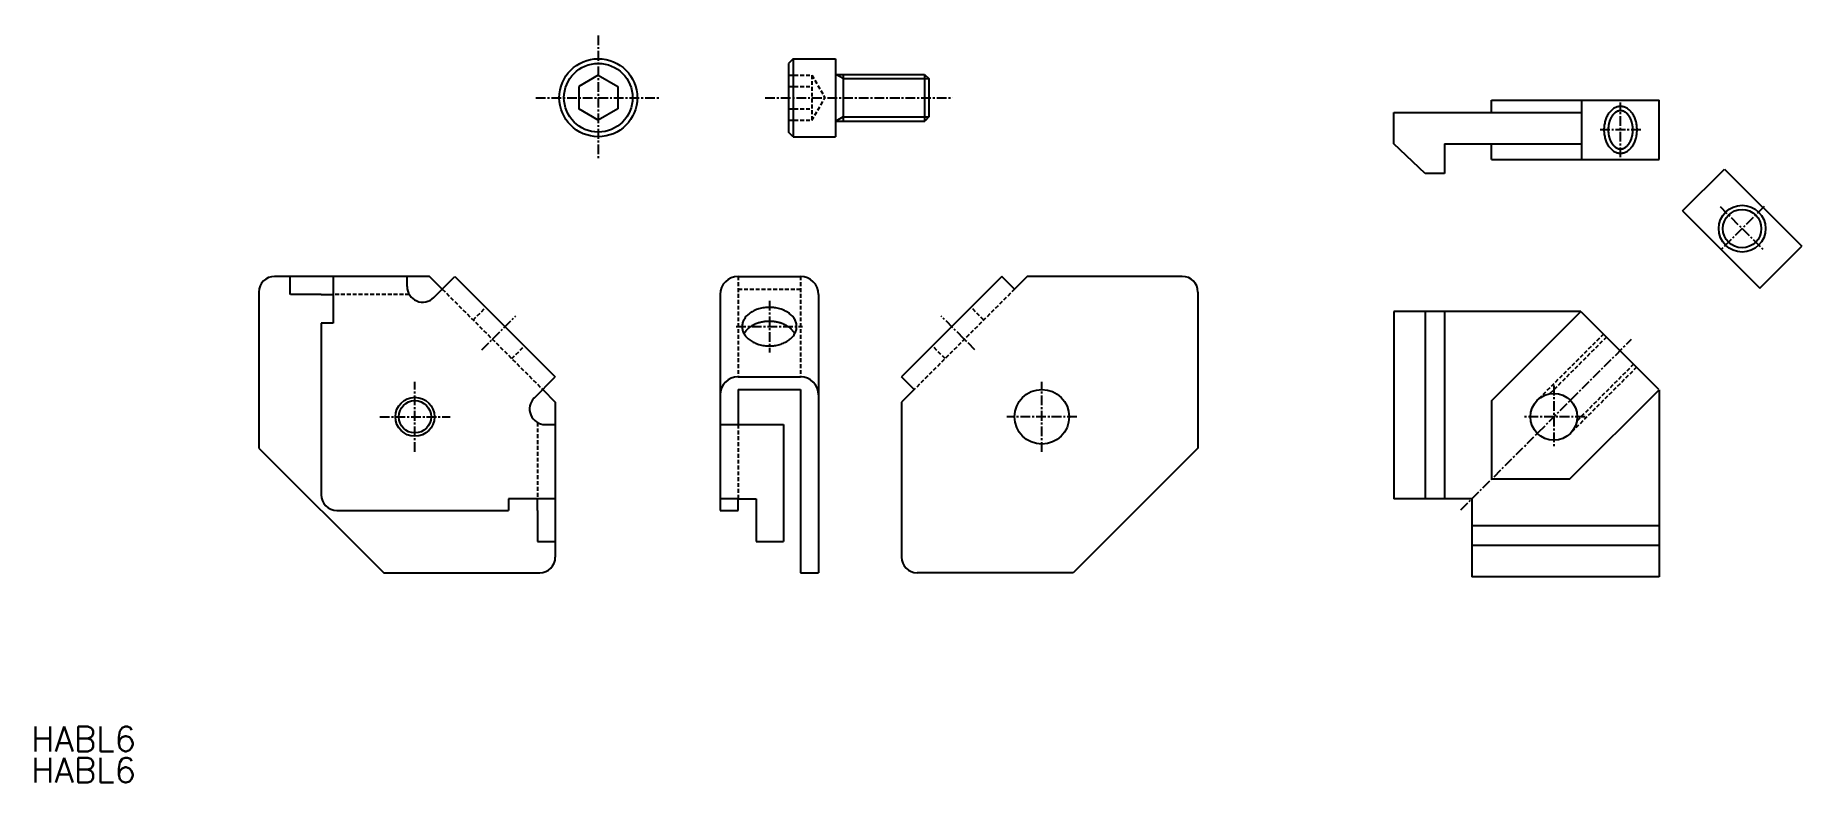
# Model space of a CAD drawing. Extents: x -49 to 177, y -37 to 59.
import ezdxf

# ---------------------------------------------------------------- set-up
doc = ezdxf.new("R2010")
doc.units = 0
doc.linetypes.add('CENTER', pattern=[2, 1.25, -0.25, 0.25, -0.25])
doc.linetypes.add('DASHED', pattern=[0.75, 0.5, -0.25])
doc.layers.get('0').update_dxf_attribs({"linetype": 'CONTINUOUS'})
doc.layers.add('CENTER', color=1, linetype='CENTER')
doc.styles.get("Standard").update_dxf_attribs({"font": 'txt.shx', "bigfont": 'extfont2.shx'})

msp = doc.modelspace()

# ---------------------------------------------------------------- linework, layer by layer
at = {"color": 7, "linetype": 'CONTINUOUS'}
for p, q in [((47.83, 56.3), (47.23, 55.7)), ((47.23, 55.7), (47.23, 46.9)), ((47.83, 56.3), (47.83, 46.3)), ((47.83, 56.3), (53.23, 56.3)), ((49.18, 56.3), (49.18, 56.3)), ((50.53, 56.3), (50.53, 56.3)), ((53.23, 56.3), (53.23, 46.3)), ((22.84, 54.19), (20.34, 52.75)), ((20.34, 52.75), (20.34, 49.86)), ((22.84, 54.19), (25.34, 52.75)), ((25.34, 52.75), (25.34, 49.86)), ((53.23, 54.3), (64.68, 54.3)), ((54.23, 54.3), (54.23, 48.3)), ((64.68, 54.3), (64.68, 48.3)), ((64.68, 54.3), (65.23, 53.75)), ((65.23, 53.76), (65.23, 48.85)), ((22.84, 48.42), (20.34, 49.86)), ((25.34, 49.86), (22.84, 48.42)), ((137.34, 49.39), (137.34, 50.99)), ((137.34, 50.99), (158.84, 50.99)), ((148.94, 43.39), (148.94, 50.99)), ((158.84, 43.39), (158.84, 50.99)), ((53.23, 48.3), (64.69, 48.3)), ((65.23, 48.85), (64.69, 48.3)), ((124.84, 49.39), (148.94, 49.39)), ((124.84, 45.39), (124.84, 49.39)), ((47.83, 46.3), (47.23, 46.9)), ((47.83, 46.3), (53.23, 46.3)), ((128.84, 41.59), (124.84, 45.39)), ((131.34, 45.39), (148.94, 45.39)), ((131.34, 45.39), (131.34, 41.59)), ((137.34, 43.39), (137.34, 45.39)), ((137.34, 43.39), (158.84, 43.39)), ((131.34, 41.59), (128.84, 41.59)), ((161.84, 36.79), (167.22, 42.16)), ((167.22, 42.16), (177.12, 32.26)), ((161.84, 36.79), (171.74, 26.89)), ((171.74, 26.89), (177.12, 32.26)), ((-16.67, 28.39), (-18.67, 28.39)), ((-16.67, 26.09), (-16.67, 28.39)), ((-1.67, 28.39), (-16.67, 28.39)), ((-11.17, 28.39), (-11.17, 22.39)), ((-1.67, 27.09), (-1.67, 28.39)), ((1.21, 28.39), (-1.67, 28.39)), ((1.21, 28.39), (-1.67, 28.39)), ((1.21, 28.39), (2.84, 26.76)), ((2.84, 26.76), (1.21, 28.39)), ((1.75, 25.67), (4.46, 28.39)), ((4.46, 28.39), (17.33, 15.52)), ((40.77, 28.39), (48.77, 28.39)), ((74.58, 28.39), (61.71, 15.52)), ((76.21, 26.76), (74.58, 28.39)), ((77.84, 28.39), (76.21, 26.76)), ((97.71, 28.39), (77.84, 28.39)), ((-20.67, 26.39), (-20.67, 6.39)), ((-12.67, 26.09), (-16.64, 26.09)), ((-12.67, 26.09), (-11.17, 26.09)), ((38.47, 26.09), (38.47, 15.02)), ((51.07, 26.09), (51.07, 15.02)), ((99.71, 26.39), (99.71, 6.39)), ((124.84, 23.89), (124.84, -0.11)), ((148.81, 23.89), (124.84, 23.89)), ((128.84, 23.89), (128.84, -0.11)), ((131.34, 23.89), (131.34, -0.11)), ((137.34, 12.42), (148.81, 23.89)), ((148.81, 23.89), (158.78, 13.92)), ((-12.67, 22.39), (-12.67, 0.39)), ((-11.17, 22.39), (-12.67, 22.39)), ((14.62, 12.8), (17.33, 15.52)), ((15.71, 13.89), (17.33, 12.27)), ((38.47, 15.02), (38.47, -1.61)), ((40.77, 15.52), (48.77, 15.52)), ((40.77, 13.89), (40.77, 9.39)), ((40.77, 13.89), (48.77, 13.89)), ((48.77, 13.89), (48.77, -9.61)), ((51.07, 15.02), (51.07, -9.61)), ((63.34, 13.89), (61.71, 15.52)), ((63.34, 13.89), (61.71, 12.27)), ((147.37, 2.39), (158.84, 13.86)), ((158.84, 13.86), (158.84, -10.11)), ((17.33, 12.27), (17.33, 9.39)), ((17.33, 12.27), (17.33, 9.39)), ((61.71, 12.27), (61.71, -7.61)), ((137.34, 12.42), (137.34, 2.39)), ((16.03, 9.39), (17.33, 9.39)), ((17.33, 9.39), (17.33, -5.61)), ((38.47, 9.39), (46.57, 9.39)), ((46.57, 9.39), (46.57, -5.61)), ((-20.67, 6.39), (-4.67, -9.61)), ((99.71, 6.39), (83.71, -9.61)), ((147.37, 2.39), (137.34, 2.39)), ((-10.67, -1.61), (11.33, -1.61)), ((17.33, -0.11), (11.33, -0.11)), ((11.33, -0.11), (11.33, -1.61)), ((15.03, -1.61), (15.03, -0.11)), ((15.03, -1.61), (15.03, -5.59)), ((40.77, -0.11), (38.47, -0.11)), ((38.47, -1.61), (40.77, -1.61)), ((40.77, -1.61), (40.77, -0.11)), ((40.77, -0.11), (43.07, -0.11)), ((43.07, -0.11), (43.07, -5.61)), ((134.84, -0.11), (124.84, -0.11)), ((134.84, -0.11), (134.84, -10.11)), ((158.84, -3.61), (134.84, -3.61)), ((15.03, -5.61), (17.33, -5.61)), ((17.33, -5.61), (17.33, -7.61)), ((43.07, -5.61), (46.57, -5.61)), ((158.84, -6.11), (134.84, -6.11)), ((-4.67, -9.61), (15.33, -9.61)), ((48.77, -9.61), (51.07, -9.61)), ((83.71, -9.61), (63.71, -9.61)), ((158.84, -10.11), (134.84, -10.11))]:
    msp.add_line(p, q, dxfattribs=at)
at = {"color": 3, "linetype": 'DASHED'}
for p, q in [((47.23, 54.19), (50.23, 54.19)), ((47.23, 52.75), (50.23, 52.75)), ((50.23, 54.19), (51.9, 51.3)), ((50.23, 54.19), (50.23, 48.42)), ((47.23, 49.86), (50.23, 49.86)), ((50.23, 48.42), (51.9, 51.3)), ((47.23, 48.42), (50.23, 48.42)), ((40.77, 28.39), (40.77, 15.52)), ((48.77, 28.39), (48.77, 15.52)), ((-1.4, 26.09), (-11.17, 26.09)), ((2.84, 26.76), (15.71, 13.89)), ((40.77, 26.76), (48.77, 26.76)), ((76.21, 26.76), (63.34, 13.89)), ((6.8, 22.8), (8.42, 24.43)), ((72.25, 22.8), (70.62, 24.43)), ((151.71, 20.99), (143.22, 12.51)), ((152.09, 20.61), (144.82, 13.34)), ((11.75, 17.85), (13.37, 19.48)), ((67.3, 17.85), (65.67, 19.48)), ((155.95, 16.75), (147.46, 8.27)), ((155.57, 17.13), (148.3, 9.86)), ((15.03, 9.65), (15.03, -0.11)), ((40.77, 9.39), (40.77, -0.11))]:
    msp.add_line(p, q, dxfattribs=at)
at = {"color": 3, "linetype": 'CONTINUOUS'}
for p, q in [((54.23, 53.75), (53.28, 54.3)), ((54.23, 53.75), (65.23, 53.75)), ((54.23, 48.85), (53.29, 48.3)), ((54.23, 48.85), (65.23, 48.85))]:
    msp.add_line(p, q, dxfattribs=at)
msp.add_polyline3d([(153.89, 50.19, 0), (153.79, 50.18, 0), (153.69, 50.17, 0), (153.58, 50.15, 0), (153.48, 50.13, 0), (153.38, 50.1, 0), (153.28, 50.06, 0), (153.18, 50.01, 0), (153.08, 49.96, 0), (152.99, 49.9, 0), (152.89, 49.83, 0), (152.8, 49.76, 0), (152.72, 49.68, 0), (152.63, 49.6, 0), (152.55, 49.5, 0), (152.47, 49.41, 0), (152.39, 49.31, 0), (152.32, 49.2, 0), (152.25, 49.09, 0), (152.19, 48.97, 0), (152.13, 48.85, 0), (152.07, 48.73, 0), (152.02, 48.6, 0), (151.98, 48.47, 0), (151.93, 48.33, 0), (151.9, 48.2, 0), (151.86, 48.06, 0), (151.84, 47.91, 0), (151.81, 47.77, 0), (151.79, 47.63, 0), (151.78, 47.48, 0), (151.77, 47.33, 0), (151.77, 47.19, 0), (151.77, 47.04, 0), (151.78, 46.89, 0), (151.79, 46.75, 0), (151.81, 46.6, 0), (151.84, 46.46, 0), (151.86, 46.31, 0), (151.9, 46.18, 0), (151.93, 46.04, 0), (151.98, 45.9, 0), (152.02, 45.77, 0), (152.07, 45.64, 0), (152.13, 45.52, 0), (152.19, 45.4, 0), (152.25, 45.28, 0), (152.32, 45.17, 0), (152.39, 45.06, 0), (152.47, 44.96, 0), (152.55, 44.87, 0), (152.63, 44.78, 0), (152.72, 44.69, 0), (152.8, 44.61, 0), (152.89, 44.54, 0), (152.99, 44.47, 0), (153.08, 44.41, 0), (153.18, 44.36, 0), (153.28, 44.31, 0), (153.38, 44.28, 0), (153.48, 44.24, 0), (153.58, 44.22, 0), (153.69, 44.2, 0), (153.79, 44.19, 0), (153.89, 44.19, 0), (154, 44.19, 0), (154.1, 44.2, 0), (154.2, 44.22, 0), (154.31, 44.24, 0), (154.41, 44.28, 0), (154.51, 44.31, 0), (154.61, 44.36, 0), (154.71, 44.41, 0), (154.8, 44.47, 0), (154.89, 44.54, 0), (154.98, 44.61, 0), (155.07, 44.69, 0), (155.16, 44.78, 0), (155.24, 44.87, 0), (155.32, 44.96, 0), (155.39, 45.06, 0), (155.47, 45.17, 0), (155.53, 45.28, 0), (155.6, 45.4, 0), (155.66, 45.52, 0), (155.71, 45.64, 0), (155.76, 45.77, 0), (155.81, 45.9, 0), (155.85, 46.04, 0), (155.89, 46.18, 0), (155.92, 46.31, 0), (155.95, 46.46, 0), (155.97, 46.6, 0), (155.99, 46.75, 0), (156, 46.89, 0), (156.01, 47.04, 0), (156.01, 47.19, 0), (156.01, 47.33, 0), (156, 47.48, 0), (155.99, 47.63, 0), (155.97, 47.77, 0), (155.95, 47.91, 0), (155.92, 48.06, 0), (155.89, 48.2, 0), (155.85, 48.33, 0), (155.81, 48.47, 0), (155.76, 48.6, 0), (155.71, 48.73, 0), (155.66, 48.85, 0), (155.6, 48.97, 0), (155.53, 49.09, 0), (155.47, 49.2, 0), (155.39, 49.31, 0), (155.32, 49.41, 0), (155.24, 49.5, 0), (155.16, 49.6, 0), (155.07, 49.68, 0), (154.98, 49.76, 0), (154.89, 49.83, 0), (154.8, 49.9, 0), (154.71, 49.96, 0), (154.61, 50.01, 0), (154.51, 50.06, 0), (154.41, 50.1, 0), (154.31, 50.13, 0), (154.2, 50.15, 0), (154.1, 50.17, 0), (154, 50.18, 0), (153.89, 50.19, 0)], dxfattribs=at)
at = {"color": 7}
msp.add_polyline3d([(153.89, 49.64, 0), (153.88, 49.64, 0), (153.88, 49.64, 0), (153.87, 49.64, 0), (153.86, 49.64, 0), (153.85, 49.64, 0), (153.85, 49.64, 0), (153.84, 49.64, 0), (153.83, 49.64, 0), (153.82, 49.64, 0), (153.81, 49.64, 0), (153.81, 49.64, 0), (153.8, 49.64, 0), (153.79, 49.64, 0), (153.78, 49.64, 0), (153.78, 49.64, 0), (153.77, 49.64, 0), (153.76, 49.63, 0), (153.75, 49.63, 0), (153.74, 49.63, 0), (153.74, 49.63, 0), (153.73, 49.63, 0), (153.72, 49.63, 0), (153.71, 49.63, 0), (153.7, 49.63, 0), (153.7, 49.62, 0), (153.69, 49.62, 0), (153.68, 49.62, 0), (153.67, 49.62, 0), (153.66, 49.62, 0), (153.66, 49.62, 0), (153.65, 49.61, 0), (153.64, 49.61, 0), (153.63, 49.61, 0), (153.62, 49.61, 0), (153.62, 49.6, 0), (153.61, 49.6, 0), (153.6, 49.6, 0), (153.59, 49.6, 0), (153.59, 49.59, 0), (153.58, 49.59, 0), (153.57, 49.59, 0), (153.56, 49.59, 0), (153.55, 49.58, 0), (153.55, 49.58, 0), (153.54, 49.58, 0), (153.53, 49.58, 0), (153.52, 49.57, 0), (153.51, 49.57, 0), (153.51, 49.57, 0), (153.5, 49.56, 0), (153.49, 49.56, 0), (153.48, 49.56, 0), (153.47, 49.55, 0), (153.47, 49.55, 0), (153.46, 49.54, 0), (153.45, 49.54, 0), (153.44, 49.54, 0), (153.43, 49.53, 0), (153.43, 49.53, 0), (153.42, 49.52, 0), (153.41, 49.52, 0), (153.4, 49.52, 0), (153.4, 49.51, 0), (153.39, 49.51, 0), (153.38, 49.5, 0), (153.37, 49.5, 0), (153.36, 49.49, 0), (153.35, 49.49, 0), (153.35, 49.49, 0), (153.34, 49.48, 0), (153.33, 49.48, 0), (153.32, 49.47, 0), (153.31, 49.47, 0), (153.31, 49.46, 0), (153.3, 49.46, 0), (153.29, 49.45, 0), (153.28, 49.44, 0), (153.28, 49.44, 0), (153.27, 49.43, 0), (153.26, 49.43, 0), (153.25, 49.42, 0), (153.24, 49.42, 0), (153.24, 49.41, 0), (153.23, 49.4, 0), (153.22, 49.4, 0), (153.21, 49.39, 0), (153.2, 49.39, 0), (153.19, 49.38, 0), (153.19, 49.37, 0), (153.18, 49.37, 0), (153.17, 49.36, 0), (153.16, 49.35, 0), (153.16, 49.35, 0), (153.15, 49.34, 0), (153.14, 49.33, 0), (153.13, 49.33, 0), (153.12, 49.32, 0), (153.12, 49.31, 0), (153.11, 49.31, 0), (153.1, 49.3, 0), (153.09, 49.29, 0), (153.09, 49.29, 0), (153.08, 49.28, 0), (153.07, 49.27, 0), (153.06, 49.26, 0), (153.06, 49.26, 0), (153.05, 49.25, 0), (153.04, 49.24, 0), (153.03, 49.23, 0), (153.02, 49.22, 0), (153.02, 49.22, 0), (153.01, 49.21, 0), (153, 49.2, 0), (152.99, 49.19, 0), (152.99, 49.18, 0), (152.98, 49.18, 0), (152.97, 49.17, 0), (152.96, 49.16, 0), (152.96, 49.15, 0), (152.95, 49.14, 0), (152.94, 49.13, 0), (152.94, 49.12, 0), (152.93, 49.12, 0), (152.92, 49.11, 0), (152.91, 49.1, 0), (152.91, 49.09, 0), (152.9, 49.08, 0), (152.89, 49.07, 0), (152.88, 49.06, 0), (152.88, 49.05, 0), (152.87, 49.04, 0), (152.86, 49.03, 0), (152.86, 49.02, 0), (152.85, 49.01, 0), (152.84, 49, 0), (152.83, 48.99, 0), (152.83, 48.98, 0), (152.82, 48.97, 0), (152.81, 48.96, 0), (152.81, 48.95, 0), (152.8, 48.94, 0), (152.79, 48.93, 0), (152.79, 48.92, 0), (152.78, 48.91, 0), (152.77, 48.9, 0), (152.77, 48.89, 0), (152.76, 48.88, 0), (152.75, 48.87, 0), (152.75, 48.86, 0), (152.74, 48.85, 0), (152.73, 48.84, 0), (152.73, 48.83, 0), (152.72, 48.82, 0), (152.72, 48.8, 0), (152.71, 48.79, 0), (152.7, 48.78, 0), (152.7, 48.77, 0), (152.69, 48.76, 0), (152.68, 48.75, 0), (152.68, 48.74, 0), (152.67, 48.73, 0), (152.66, 48.71, 0), (152.66, 48.7, 0), (152.65, 48.69, 0), (152.65, 48.68, 0), (152.64, 48.67, 0), (152.64, 48.66, 0), (152.63, 48.64, 0), (152.62, 48.63, 0), (152.62, 48.62, 0), (152.61, 48.61, 0), (152.61, 48.59, 0), (152.6, 48.58, 0), (152.6, 48.57, 0), (152.59, 48.56, 0), (152.59, 48.55, 0), (152.58, 48.53, 0), (152.57, 48.52, 0), (152.57, 48.51, 0), (152.56, 48.5, 0), (152.56, 48.48, 0), (152.55, 48.47, 0), (152.55, 48.46, 0), (152.54, 48.44, 0), (152.54, 48.43, 0), (152.53, 48.42, 0), (152.53, 48.41, 0), (152.52, 48.39, 0), (152.52, 48.38, 0), (152.51, 48.37, 0), (152.51, 48.35, 0), (152.5, 48.34, 0), (152.5, 48.33, 0), (152.5, 48.31, 0), (152.49, 48.3, 0), (152.49, 48.29, 0), (152.48, 48.27, 0), (152.48, 48.26, 0), (152.47, 48.25, 0), (152.47, 48.23, 0), (152.47, 48.22, 0), (152.46, 48.21, 0), (152.46, 48.19, 0), (152.45, 48.18, 0), (152.45, 48.17, 0), (152.44, 48.15, 0), (152.44, 48.14, 0), (152.44, 48.12, 0), (152.43, 48.11, 0), (152.43, 48.1, 0), (152.43, 48.08, 0), (152.42, 48.07, 0), (152.42, 48.05, 0), (152.41, 48.04, 0), (152.41, 48.03, 0), (152.41, 48.01, 0), (152.41, 48, 0), (152.4, 47.98, 0), (152.4, 47.97, 0), (152.4, 47.95, 0), (152.39, 47.94, 0), (152.39, 47.93, 0), (152.39, 47.91, 0), (152.38, 47.9, 0), (152.38, 47.88, 0), (152.38, 47.87, 0), (152.38, 47.85, 0), (152.37, 47.84, 0), (152.37, 47.82, 0), (152.37, 47.81, 0), (152.37, 47.8, 0), (152.36, 47.78, 0), (152.36, 47.77, 0), (152.36, 47.75, 0), (152.35, 47.74, 0), (152.35, 47.72, 0), (152.35, 47.71, 0), (152.35, 47.69, 0), (152.35, 47.68, 0), (152.34, 47.66, 0), (152.34, 47.65, 0), (152.34, 47.63, 0), (152.34, 47.62, 0), (152.34, 47.6, 0), (152.34, 47.59, 0), (152.33, 47.57, 0), (152.33, 47.56, 0), (152.33, 47.54, 0), (152.33, 47.53, 0), (152.33, 47.51, 0), (152.33, 47.5, 0), (152.33, 47.48, 0), (152.32, 47.47, 0), (152.32, 47.45, 0), (152.32, 47.44, 0), (152.32, 47.42, 0), (152.32, 47.41, 0), (152.32, 47.39, 0), (152.32, 47.38, 0), (152.32, 47.36, 0), (152.32, 47.35, 0), (152.32, 47.33, 0), (152.32, 47.32, 0), (152.31, 47.3, 0), (152.31, 47.29, 0), (152.31, 47.27, 0), (152.31, 47.26, 0), (152.31, 47.24, 0), (152.31, 47.23, 0), (152.31, 47.21, 0), (152.31, 47.2, 0), (152.31, 47.18, 0), (152.31, 47.17, 0), (152.31, 47.15, 0), (152.31, 47.14, 0), (152.31, 47.12, 0), (152.31, 47.11, 0), (152.31, 47.09, 0), (152.31, 47.08, 0), (152.32, 47.06, 0), (152.32, 47.05, 0), (152.32, 47.03, 0), (152.32, 47.02, 0), (152.32, 47, 0), (152.32, 46.99, 0), (152.32, 46.97, 0), (152.32, 46.96, 0), (152.32, 46.94, 0), (152.32, 46.93, 0), (152.32, 46.91, 0), (152.32, 46.9, 0), (152.33, 46.88, 0), (152.33, 46.87, 0), (152.33, 46.85, 0), (152.33, 46.84, 0), (152.33, 46.82, 0), (152.33, 46.81, 0), (152.34, 46.79, 0), (152.34, 46.78, 0), (152.34, 46.76, 0), (152.34, 46.75, 0), (152.34, 46.73, 0), (152.34, 46.72, 0), (152.35, 46.7, 0), (152.35, 46.69, 0), (152.35, 46.67, 0), (152.35, 46.66, 0), (152.35, 46.64, 0), (152.36, 46.63, 0), (152.36, 46.61, 0), (152.36, 46.6, 0), (152.36, 46.58, 0), (152.37, 46.57, 0), (152.37, 46.55, 0), (152.37, 46.54, 0), (152.37, 46.53, 0), (152.38, 46.51, 0), (152.38, 46.5, 0), (152.38, 46.48, 0), (152.38, 46.47, 0), (152.39, 46.45, 0), (152.39, 46.44, 0), (152.39, 46.42, 0), (152.4, 46.41, 0), (152.4, 46.4, 0), (152.4, 46.38, 0), (152.41, 46.37, 0), (152.41, 46.35, 0), (152.41, 46.34, 0), (152.42, 46.32, 0), (152.42, 46.31, 0), (152.42, 46.3, 0), (152.43, 46.28, 0), (152.43, 46.27, 0), (152.44, 46.25, 0), (152.44, 46.24, 0), (152.44, 46.23, 0), (152.45, 46.21, 0), (152.45, 46.2, 0), (152.45, 46.19, 0), (152.46, 46.17, 0), (152.46, 46.16, 0), (152.47, 46.14, 0), (152.47, 46.13, 0), (152.47, 46.12, 0), (152.48, 46.1, 0), (152.48, 46.09, 0), (152.49, 46.08, 0), (152.49, 46.06, 0), (152.5, 46.05, 0), (152.5, 46.04, 0), (152.51, 46.02, 0), (152.51, 46.01, 0), (152.52, 46, 0), (152.52, 45.98, 0), (152.53, 45.97, 0), (152.53, 45.96, 0), (152.54, 45.95, 0), (152.54, 45.93, 0), (152.55, 45.92, 0), (152.55, 45.91, 0), (152.56, 45.89, 0), (152.56, 45.88, 0), (152.57, 45.87, 0), (152.57, 45.86, 0), (152.58, 45.84, 0), (152.58, 45.83, 0), (152.59, 45.82, 0), (152.59, 45.81, 0), (152.6, 45.8, 0), (152.6, 45.78, 0), (152.61, 45.77, 0), (152.62, 45.76, 0), (152.62, 45.75, 0), (152.63, 45.73, 0), (152.63, 45.72, 0), (152.64, 45.71, 0), (152.64, 45.7, 0), (152.65, 45.69, 0), (152.66, 45.68, 0), (152.66, 45.66, 0), (152.67, 45.65, 0), (152.67, 45.64, 0), (152.68, 45.63, 0), (152.69, 45.62, 0), (152.69, 45.61, 0), (152.7, 45.6, 0), (152.71, 45.58, 0), (152.71, 45.57, 0), (152.72, 45.56, 0), (152.72, 45.55, 0), (152.73, 45.54, 0), (152.74, 45.53, 0), (152.74, 45.52, 0), (152.75, 45.51, 0), (152.76, 45.5, 0), (152.76, 45.49, 0), (152.77, 45.48, 0), (152.78, 45.46, 0), (152.78, 45.45, 0), (152.79, 45.44, 0), (152.8, 45.43, 0), (152.8, 45.42, 0), (152.81, 45.41, 0), (152.82, 45.4, 0), (152.82, 45.39, 0), (152.83, 45.38, 0), (152.84, 45.37, 0), (152.84, 45.36, 0), (152.85, 45.35, 0), (152.86, 45.34, 0), (152.87, 45.33, 0), (152.87, 45.33, 0), (152.88, 45.32, 0), (152.89, 45.31, 0), (152.9, 45.3, 0), (152.9, 45.29, 0), (152.91, 45.28, 0), (152.92, 45.27, 0), (152.92, 45.26, 0), (152.93, 45.25, 0), (152.94, 45.24, 0), (152.95, 45.23, 0), (152.95, 45.23, 0), (152.96, 45.22, 0), (152.97, 45.21, 0), (152.97, 45.2, 0), (152.98, 45.19, 0), (152.99, 45.18, 0), (153, 45.17, 0), (153, 45.17, 0), (153.01, 45.16, 0), (153.02, 45.15, 0), (153.03, 45.14, 0), (153.04, 45.14, 0), (153.04, 45.13, 0), (153.05, 45.12, 0), (153.06, 45.11, 0), (153.07, 45.1, 0), (153.07, 45.1, 0), (153.08, 45.09, 0), (153.09, 45.08, 0), (153.1, 45.08, 0), (153.1, 45.07, 0), (153.11, 45.06, 0), (153.12, 45.05, 0), (153.13, 45.05, 0), (153.14, 45.04, 0), (153.14, 45.03, 0), (153.15, 45.03, 0), (153.16, 45.02, 0), (153.17, 45.01, 0), (153.18, 45.01, 0), (153.18, 45, 0), (153.19, 44.99, 0), (153.2, 44.99, 0), (153.21, 44.98, 0), (153.22, 44.98, 0), (153.22, 44.97, 0), (153.23, 44.96, 0), (153.24, 44.96, 0), (153.25, 44.95, 0), (153.25, 44.95, 0), (153.26, 44.94, 0), (153.27, 44.94, 0), (153.28, 44.93, 0), (153.29, 44.92, 0), (153.29, 44.92, 0), (153.3, 44.91, 0), (153.31, 44.91, 0), (153.32, 44.9, 0), (153.33, 44.9, 0), (153.34, 44.89, 0), (153.34, 44.89, 0), (153.35, 44.88, 0), (153.36, 44.88, 0), (153.37, 44.87, 0), (153.38, 44.87, 0), (153.38, 44.87, 0), (153.39, 44.86, 0), (153.4, 44.86, 0), (153.41, 44.85, 0), (153.41, 44.85, 0), (153.42, 44.84, 0), (153.43, 44.84, 0), (153.44, 44.84, 0), (153.45, 44.83, 0), (153.46, 44.83, 0), (153.46, 44.83, 0), (153.47, 44.82, 0), (153.48, 44.82, 0), (153.49, 44.81, 0), (153.49, 44.81, 0), (153.5, 44.81, 0), (153.51, 44.8, 0), (153.52, 44.8, 0), (153.53, 44.8, 0), (153.53, 44.79, 0), (153.54, 44.79, 0), (153.55, 44.79, 0), (153.56, 44.79, 0), (153.57, 44.78, 0), (153.57, 44.78, 0), (153.58, 44.78, 0), (153.59, 44.78, 0), (153.6, 44.77, 0), (153.61, 44.77, 0), (153.61, 44.77, 0), (153.62, 44.77, 0), (153.63, 44.76, 0), (153.64, 44.76, 0), (153.65, 44.76, 0), (153.65, 44.76, 0), (153.66, 44.76, 0), (153.67, 44.75, 0), (153.68, 44.75, 0), (153.69, 44.75, 0), (153.69, 44.75, 0), (153.7, 44.75, 0), (153.71, 44.74, 0), (153.72, 44.74, 0), (153.72, 44.74, 0), (153.73, 44.74, 0), (153.74, 44.74, 0), (153.75, 44.74, 0), (153.76, 44.74, 0), (153.76, 44.74, 0), (153.77, 44.73, 0), (153.78, 44.73, 0), (153.79, 44.73, 0), (153.79, 44.73, 0), (153.8, 44.73, 0), (153.81, 44.73, 0), (153.82, 44.73, 0), (153.83, 44.73, 0), (153.83, 44.73, 0), (153.84, 44.73, 0), (153.85, 44.73, 0), (153.86, 44.73, 0), (153.87, 44.73, 0), (153.87, 44.73, 0), (153.88, 44.73, 0), (153.89, 44.73, 0), (153.9, 44.73, 0), (153.91, 44.73, 0), (153.91, 44.73, 0), (153.92, 44.73, 0), (153.93, 44.73, 0), (153.94, 44.73, 0), (153.94, 44.73, 0), (153.95, 44.73, 0), (153.96, 44.73, 0), (153.97, 44.73, 0), (153.98, 44.73, 0), (153.98, 44.73, 0), (153.99, 44.73, 0), (154, 44.73, 0), (154.01, 44.73, 0), (154.01, 44.73, 0), (154.02, 44.74, 0), (154.03, 44.74, 0), (154.04, 44.74, 0), (154.05, 44.74, 0), (154.05, 44.74, 0), (154.06, 44.74, 0), (154.07, 44.74, 0), (154.08, 44.74, 0), (154.09, 44.75, 0), (154.09, 44.75, 0), (154.1, 44.75, 0), (154.11, 44.75, 0), (154.12, 44.75, 0), (154.12, 44.76, 0), (154.13, 44.76, 0), (154.14, 44.76, 0), (154.15, 44.76, 0), (154.16, 44.76, 0), (154.16, 44.77, 0), (154.17, 44.77, 0), (154.18, 44.77, 0), (154.19, 44.77, 0), (154.2, 44.78, 0), (154.21, 44.78, 0), (154.21, 44.78, 0), (154.22, 44.78, 0), (154.23, 44.79, 0), (154.24, 44.79, 0), (154.25, 44.79, 0), (154.25, 44.79, 0), (154.26, 44.8, 0), (154.27, 44.8, 0), (154.28, 44.8, 0), (154.28, 44.81, 0), (154.29, 44.81, 0), (154.3, 44.81, 0), (154.31, 44.82, 0), (154.32, 44.82, 0), (154.32, 44.83, 0), (154.33, 44.83, 0), (154.34, 44.83, 0), (154.35, 44.84, 0), (154.36, 44.84, 0), (154.36, 44.84, 0), (154.37, 44.85, 0), (154.38, 44.85, 0), (154.39, 44.86, 0), (154.4, 44.86, 0), (154.4, 44.87, 0), (154.41, 44.87, 0), (154.42, 44.87, 0), (154.43, 44.88, 0), (154.44, 44.88, 0), (154.44, 44.89, 0), (154.45, 44.89, 0), (154.46, 44.9, 0), (154.47, 44.9, 0), (154.48, 44.91, 0), (154.48, 44.91, 0), (154.49, 44.92, 0), (154.5, 44.92, 0), (154.51, 44.93, 0), (154.52, 44.94, 0), (154.52, 44.94, 0), (154.53, 44.95, 0), (154.54, 44.95, 0), (154.55, 44.96, 0), (154.56, 44.96, 0), (154.56, 44.97, 0), (154.57, 44.98, 0), (154.58, 44.98, 0), (154.59, 44.99, 0), (154.59, 44.99, 0), (154.6, 45, 0), (154.61, 45.01, 0), (154.62, 45.01, 0), (154.63, 45.02, 0), (154.63, 45.03, 0), (154.64, 45.03, 0), (154.65, 45.04, 0), (154.66, 45.05, 0), (154.67, 45.05, 0), (154.67, 45.06, 0), (154.68, 45.07, 0), (154.69, 45.08, 0), (154.7, 45.08, 0), (154.7, 45.09, 0), (154.71, 45.1, 0), (154.72, 45.1, 0), (154.73, 45.11, 0), (154.74, 45.12, 0), (154.74, 45.13, 0), (154.75, 45.14, 0), (154.76, 45.14, 0), (154.77, 45.15, 0), (154.77, 45.16, 0), (154.78, 45.17, 0), (154.79, 45.18, 0), (154.8, 45.18, 0), (154.8, 45.19, 0), (154.81, 45.2, 0), (154.82, 45.21, 0), (154.83, 45.22, 0), (154.83, 45.23, 0), (154.84, 45.23, 0), (154.85, 45.24, 0), (154.85, 45.25, 0), (154.86, 45.26, 0), (154.87, 45.27, 0), (154.88, 45.28, 0), (154.88, 45.29, 0), (154.89, 45.3, 0), (154.9, 45.31, 0), (154.91, 45.32, 0), (154.91, 45.33, 0), (154.92, 45.33, 0), (154.93, 45.34, 0), (154.93, 45.35, 0), (154.94, 45.36, 0), (154.95, 45.37, 0), (154.96, 45.38, 0), (154.96, 45.39, 0), (154.97, 45.4, 0), (154.98, 45.41, 0), (154.98, 45.42, 0), (154.99, 45.43, 0), (155, 45.44, 0), (155, 45.45, 0), (155.01, 45.46, 0), (155.02, 45.48, 0), (155.02, 45.49, 0), (155.03, 45.5, 0), (155.04, 45.51, 0), (155.04, 45.52, 0), (155.05, 45.53, 0), (155.06, 45.54, 0), (155.06, 45.55, 0), (155.07, 45.56, 0), (155.07, 45.57, 0), (155.08, 45.58, 0), (155.09, 45.59, 0), (155.09, 45.61, 0), (155.1, 45.62, 0), (155.11, 45.63, 0), (155.11, 45.64, 0), (155.12, 45.65, 0), (155.12, 45.66, 0), (155.13, 45.68, 0), (155.14, 45.69, 0), (155.14, 45.7, 0), (155.15, 45.71, 0), (155.15, 45.72, 0), (155.16, 45.73, 0), (155.16, 45.75, 0), (155.17, 45.76, 0), (155.18, 45.77, 0), (155.18, 45.78, 0), (155.19, 45.79, 0), (155.19, 45.81, 0), (155.2, 45.82, 0), (155.2, 45.83, 0), (155.21, 45.84, 0), (155.22, 45.86, 0), (155.22, 45.87, 0), (155.22, 45.88, 0), (155.23, 45.89, 0), (155.24, 45.91, 0), (155.24, 45.92, 0), (155.25, 45.93, 0), (155.25, 45.95, 0), (155.26, 45.96, 0), (155.26, 45.97, 0), (155.26, 45.98, 0), (155.27, 46, 0), (155.28, 46.01, 0), (155.28, 46.02, 0), (155.28, 46.04, 0), (155.29, 46.05, 0), (155.29, 46.06, 0), (155.3, 46.08, 0), (155.3, 46.09, 0), (155.31, 46.1, 0), (155.31, 46.12, 0), (155.31, 46.13, 0), (155.32, 46.14, 0), (155.32, 46.16, 0), (155.33, 46.17, 0), (155.33, 46.19, 0), (155.34, 46.2, 0), (155.34, 46.21, 0), (155.34, 46.23, 0), (155.35, 46.24, 0), (155.35, 46.25, 0), (155.35, 46.27, 0), (155.36, 46.28, 0), (155.36, 46.3, 0), (155.37, 46.31, 0), (155.37, 46.32, 0), (155.37, 46.34, 0), (155.38, 46.35, 0), (155.38, 46.37, 0), (155.38, 46.38, 0), (155.39, 46.4, 0), (155.39, 46.41, 0), (155.39, 46.42, 0), (155.4, 46.44, 0), (155.4, 46.45, 0), (155.4, 46.47, 0), (155.41, 46.48, 0), (155.41, 46.5, 0), (155.41, 46.51, 0), (155.41, 46.53, 0), (155.42, 46.54, 0), (155.42, 46.55, 0), (155.42, 46.57, 0), (155.42, 46.58, 0), (155.43, 46.6, 0), (155.43, 46.61, 0), (155.43, 46.63, 0), (155.43, 46.64, 0), (155.44, 46.66, 0), (155.44, 46.67, 0), (155.44, 46.69, 0), (155.44, 46.7, 0), (155.44, 46.72, 0), (155.44, 46.73, 0), (155.45, 46.75, 0), (155.45, 46.76, 0), (155.45, 46.78, 0), (155.45, 46.79, 0), (155.45, 46.81, 0), (155.46, 46.82, 0), (155.46, 46.84, 0), (155.46, 46.85, 0), (155.46, 46.87, 0), (155.46, 46.88, 0), (155.46, 46.9, 0), (155.46, 46.91, 0), (155.46, 46.93, 0), (155.47, 46.94, 0), (155.47, 46.96, 0), (155.47, 46.97, 0), (155.47, 46.99, 0), (155.47, 47, 0), (155.47, 47.02, 0), (155.47, 47.03, 0), (155.47, 47.05, 0), (155.47, 47.06, 0), (155.47, 47.08, 0), (155.47, 47.09, 0), (155.47, 47.11, 0), (155.47, 47.12, 0), (155.47, 47.14, 0), (155.47, 47.15, 0), (155.47, 47.17, 0), (155.47, 47.18, 0), (155.47, 47.2, 0), (155.47, 47.21, 0), (155.47, 47.23, 0), (155.47, 47.24, 0), (155.47, 47.26, 0), (155.47, 47.27, 0), (155.47, 47.29, 0), (155.47, 47.3, 0), (155.47, 47.32, 0), (155.47, 47.33, 0), (155.47, 47.35, 0), (155.47, 47.36, 0), (155.47, 47.38, 0), (155.47, 47.39, 0), (155.47, 47.41, 0), (155.47, 47.42, 0), (155.46, 47.44, 0), (155.46, 47.45, 0), (155.46, 47.47, 0), (155.46, 47.48, 0), (155.46, 47.5, 0), (155.46, 47.51, 0), (155.46, 47.53, 0), (155.46, 47.54, 0), (155.45, 47.56, 0), (155.45, 47.57, 0), (155.45, 47.59, 0), (155.45, 47.6, 0), (155.45, 47.62, 0), (155.45, 47.63, 0), (155.44, 47.65, 0), (155.44, 47.66, 0), (155.44, 47.68, 0), (155.44, 47.69, 0), (155.44, 47.71, 0), (155.43, 47.72, 0), (155.43, 47.74, 0), (155.43, 47.75, 0), (155.43, 47.77, 0), (155.42, 47.78, 0), (155.42, 47.8, 0), (155.42, 47.81, 0), (155.42, 47.82, 0), (155.41, 47.84, 0), (155.41, 47.85, 0), (155.41, 47.87, 0), (155.41, 47.88, 0), (155.4, 47.9, 0), (155.4, 47.91, 0), (155.4, 47.93, 0), (155.39, 47.94, 0), (155.39, 47.95, 0), (155.39, 47.97, 0), (155.38, 47.98, 0), (155.38, 48, 0), (155.38, 48.01, 0), (155.38, 48.03, 0), (155.37, 48.04, 0), (155.37, 48.05, 0), (155.36, 48.07, 0), (155.36, 48.08, 0), (155.36, 48.1, 0), (155.35, 48.11, 0), (155.35, 48.12, 0), (155.35, 48.14, 0), (155.34, 48.15, 0), (155.34, 48.17, 0), (155.33, 48.18, 0), (155.33, 48.19, 0), (155.33, 48.21, 0), (155.32, 48.22, 0), (155.32, 48.23, 0), (155.31, 48.25, 0), (155.31, 48.26, 0), (155.31, 48.27, 0), (155.3, 48.29, 0), (155.3, 48.3, 0), (155.29, 48.31, 0), (155.29, 48.33, 0), (155.28, 48.34, 0), (155.28, 48.35, 0), (155.27, 48.37, 0), (155.27, 48.38, 0), (155.26, 48.39, 0), (155.26, 48.41, 0), (155.25, 48.42, 0), (155.25, 48.43, 0), (155.24, 48.44, 0), (155.24, 48.46, 0), (155.23, 48.47, 0), (155.23, 48.48, 0), (155.22, 48.5, 0), (155.22, 48.51, 0), (155.21, 48.52, 0), (155.21, 48.53, 0), (155.2, 48.55, 0), (155.2, 48.56, 0), (155.19, 48.57, 0), (155.19, 48.58, 0), (155.18, 48.59, 0), (155.17, 48.61, 0), (155.17, 48.62, 0), (155.16, 48.63, 0), (155.16, 48.64, 0), (155.15, 48.66, 0), (155.15, 48.67, 0), (155.14, 48.68, 0), (155.13, 48.69, 0), (155.13, 48.7, 0), (155.12, 48.71, 0), (155.12, 48.73, 0), (155.11, 48.74, 0), (155.1, 48.75, 0), (155.1, 48.76, 0), (155.09, 48.77, 0), (155.08, 48.78, 0), (155.08, 48.79, 0), (155.07, 48.8, 0), (155.06, 48.82, 0), (155.06, 48.83, 0), (155.05, 48.84, 0), (155.05, 48.85, 0), (155.04, 48.86, 0), (155.03, 48.87, 0), (155.03, 48.88, 0), (155.02, 48.89, 0), (155.01, 48.9, 0), (155.01, 48.91, 0), (155, 48.92, 0), (154.99, 48.93, 0), (154.99, 48.94, 0), (154.98, 48.95, 0), (154.97, 48.96, 0), (154.97, 48.97, 0), (154.96, 48.98, 0), (154.95, 48.99, 0), (154.94, 49, 0), (154.94, 49.01, 0), (154.93, 49.02, 0), (154.92, 49.03, 0), (154.92, 49.04, 0), (154.91, 49.05, 0), (154.9, 49.06, 0), (154.9, 49.07, 0), (154.89, 49.08, 0), (154.88, 49.09, 0), (154.87, 49.1, 0), (154.87, 49.11, 0), (154.86, 49.12, 0), (154.85, 49.12, 0), (154.84, 49.13, 0), (154.84, 49.14, 0), (154.83, 49.15, 0), (154.82, 49.16, 0), (154.81, 49.17, 0), (154.81, 49.18, 0), (154.8, 49.18, 0), (154.79, 49.19, 0), (154.78, 49.2, 0), (154.78, 49.21, 0), (154.77, 49.22, 0), (154.76, 49.22, 0), (154.75, 49.23, 0), (154.75, 49.24, 0), (154.74, 49.25, 0), (154.73, 49.26, 0), (154.72, 49.26, 0), (154.72, 49.27, 0), (154.71, 49.28, 0), (154.7, 49.29, 0), (154.69, 49.29, 0), (154.69, 49.3, 0), (154.68, 49.31, 0), (154.67, 49.31, 0), (154.66, 49.32, 0), (154.65, 49.33, 0), (154.65, 49.33, 0), (154.64, 49.34, 0), (154.63, 49.35, 0), (154.62, 49.35, 0), (154.62, 49.36, 0), (154.61, 49.37, 0), (154.6, 49.37, 0), (154.59, 49.38, 0), (154.58, 49.39, 0), (154.57, 49.39, 0), (154.57, 49.4, 0), (154.56, 49.4, 0), (154.55, 49.41, 0), (154.54, 49.42, 0), (154.54, 49.42, 0), (154.53, 49.43, 0), (154.52, 49.43, 0), (154.51, 49.44, 0), (154.5, 49.44, 0), (154.5, 49.45, 0), (154.49, 49.45, 0), (154.48, 49.46, 0), (154.47, 49.47, 0), (154.46, 49.47, 0), (154.46, 49.48, 0), (154.45, 49.48, 0), (154.44, 49.48, 0), (154.43, 49.49, 0), (154.42, 49.49, 0), (154.42, 49.5, 0), (154.41, 49.5, 0), (154.4, 49.51, 0), (154.39, 49.51, 0), (154.38, 49.52, 0), (154.38, 49.52, 0), (154.37, 49.52, 0), (154.36, 49.53, 0), (154.35, 49.53, 0), (154.34, 49.54, 0), (154.34, 49.54, 0), (154.33, 49.54, 0), (154.32, 49.55, 0), (154.31, 49.55, 0), (154.3, 49.56, 0), (154.3, 49.56, 0), (154.29, 49.56, 0), (154.28, 49.57, 0), (154.27, 49.57, 0), (154.26, 49.57, 0), (154.26, 49.58, 0), (154.25, 49.58, 0), (154.24, 49.58, 0), (154.23, 49.58, 0), (154.22, 49.59, 0), (154.22, 49.59, 0), (154.21, 49.59, 0), (154.2, 49.59, 0), (154.19, 49.6, 0), (154.19, 49.6, 0), (154.18, 49.6, 0), (154.17, 49.6, 0), (154.16, 49.61, 0), (154.15, 49.61, 0), (154.15, 49.61, 0), (154.14, 49.61, 0), (154.13, 49.62, 0), (154.12, 49.62, 0), (154.11, 49.62, 0), (154.1, 49.62, 0), (154.1, 49.62, 0), (154.09, 49.62, 0), (154.08, 49.63, 0), (154.07, 49.63, 0), (154.07, 49.63, 0), (154.06, 49.63, 0), (154.05, 49.63, 0), (154.04, 49.63, 0), (154.03, 49.63, 0), (154.03, 49.63, 0), (154.02, 49.64, 0), (154.01, 49.64, 0), (154, 49.64, 0), (154, 49.64, 0), (153.99, 49.64, 0), (153.98, 49.64, 0), (153.97, 49.64, 0), (153.96, 49.64, 0), (153.96, 49.64, 0), (153.95, 49.64, 0), (153.94, 49.64, 0), (153.93, 49.64, 0), (153.93, 49.64, 0), (153.92, 49.64, 0), (153.91, 49.64, 0), (153.9, 49.64, 0), (153.89, 49.64, 0)], dxfattribs=at)
at = {"color": 7, "linetype": 'CONTINUOUS'}
for points in [[(48.27, 21.95, 0), (48.27, 22.07, 0), (48.25, 22.2, 0), (48.23, 22.32, 0), (48.2, 22.44, 0), (48.17, 22.55, 0), (48.12, 22.67, 0), (48.07, 22.79, 0), (48.01, 22.9, 0), (47.94, 23.01, 0), (47.86, 23.12, 0), (47.77, 23.23, 0), (47.68, 23.33, 0), (47.58, 23.43, 0), (47.48, 23.52, 0), (47.37, 23.61, 0), (47.25, 23.7, 0), (47.12, 23.79, 0), (46.99, 23.87, 0), (46.86, 23.94, 0), (46.72, 24.01, 0), (46.57, 24.08, 0), (46.42, 24.14, 0), (46.27, 24.19, 0), (46.11, 24.24, 0), (45.95, 24.28, 0), (45.79, 24.32, 0), (45.62, 24.35, 0), (45.45, 24.38, 0), (45.29, 24.4, 0), (45.11, 24.42, 0), (44.94, 24.42, 0), (44.77, 24.43, 0), (44.6, 24.42, 0), (44.43, 24.42, 0), (44.26, 24.4, 0), (44.09, 24.38, 0), (43.92, 24.35, 0), (43.76, 24.32, 0), (43.59, 24.28, 0), (43.43, 24.24, 0), (43.28, 24.19, 0), (43.12, 24.14, 0), (42.97, 24.08, 0), (42.83, 24.01, 0), (42.69, 23.94, 0), (42.55, 23.87, 0), (42.42, 23.79, 0), (42.3, 23.7, 0), (42.18, 23.61, 0), (42.07, 23.52, 0), (41.96, 23.43, 0), (41.86, 23.33, 0), (41.77, 23.23, 0), (41.69, 23.12, 0), (41.61, 23.01, 0), (41.54, 22.9, 0), (41.48, 22.79, 0), (41.42, 22.67, 0), (41.38, 22.55, 0), (41.34, 22.44, 0), (41.31, 22.32, 0), (41.29, 22.2, 0), (41.28, 22.07, 0), (41.27, 21.95, 0), (41.28, 21.83, 0), (41.29, 21.71, 0), (41.31, 21.59, 0), (41.34, 21.47, 0), (41.38, 21.35, 0), (41.42, 21.23, 0), (41.48, 21.12, 0), (41.54, 21.01, 0), (41.61, 20.89, 0), (41.69, 20.79, 0), (41.77, 20.68, 0), (41.86, 20.58, 0), (41.96, 20.48, 0), (42.07, 20.38, 0), (42.18, 20.29, 0), (42.3, 20.2, 0), (42.42, 20.12, 0), (42.55, 20.04, 0), (42.69, 19.96, 0), (42.83, 19.9, 0), (42.97, 19.83, 0), (43.12, 19.77, 0), (43.28, 19.72, 0), (43.43, 19.67, 0), (43.59, 19.62, 0), (43.76, 19.58, 0), (43.92, 19.55, 0), (44.09, 19.53, 0), (44.26, 19.5, 0), (44.43, 19.49, 0), (44.6, 19.48, 0), (44.77, 19.48, 0), (44.94, 19.48, 0), (45.11, 19.49, 0), (45.29, 19.5, 0), (45.45, 19.53, 0), (45.62, 19.55, 0), (45.79, 19.58, 0), (45.95, 19.62, 0), (46.11, 19.67, 0), (46.27, 19.72, 0), (46.42, 19.77, 0), (46.57, 19.83, 0), (46.72, 19.9, 0), (46.86, 19.96, 0), (46.99, 20.04, 0), (47.12, 20.12, 0), (47.25, 20.2, 0), (47.37, 20.29, 0), (47.48, 20.38, 0), (47.58, 20.48, 0), (47.68, 20.58, 0), (47.77, 20.68, 0), (47.86, 20.79, 0), (47.94, 20.89, 0), (48.01, 21.01, 0), (48.07, 21.12, 0), (48.12, 21.23, 0), (48.17, 21.35, 0), (48.2, 21.47, 0), (48.23, 21.59, 0), (48.25, 21.71, 0), (48.27, 21.83, 0), (48.27, 21.95, 0)], [(48.03, 21.05, 0), (48.01, 21.09, 0), (47.98, 21.14, 0), (47.95, 21.18, 0), (47.93, 21.22, 0), (47.9, 21.26, 0), (47.87, 21.3, 0), (47.84, 21.34, 0), (47.8, 21.39, 0), (47.77, 21.43, 0), (47.74, 21.46, 0), (47.7, 21.5, 0), (47.67, 21.54, 0), (47.63, 21.58, 0), (47.59, 21.62, 0), (47.55, 21.65, 0), (47.51, 21.69, 0), (47.47, 21.73, 0), (47.43, 21.76, 0), (47.38, 21.8, 0), (47.34, 21.83, 0), (47.29, 21.87, 0), (47.25, 21.9, 0), (47.2, 21.93, 0), (47.15, 21.96, 0), (47.11, 21.99, 0), (47.06, 22.02, 0), (47.01, 22.05, 0), (46.96, 22.08, 0), (46.9, 22.11, 0), (46.85, 22.14, 0), (46.8, 22.17, 0), (46.74, 22.19, 0), (46.69, 22.22, 0), (46.64, 22.24, 0), (46.58, 22.27, 0), (46.52, 22.29, 0), (46.47, 22.32, 0), (46.41, 22.34, 0), (46.35, 22.36, 0), (46.29, 22.38, 0), (46.23, 22.4, 0), (46.17, 22.42, 0), (46.11, 22.44, 0), (46.05, 22.45, 0), (45.99, 22.47, 0), (45.93, 22.49, 0), (45.87, 22.5, 0), (45.8, 22.51, 0), (45.74, 22.53, 0), (45.68, 22.54, 0), (45.62, 22.55, 0), (45.55, 22.56, 0), (45.49, 22.57, 0), (45.42, 22.58, 0), (45.36, 22.59, 0), (45.29, 22.6, 0), (45.23, 22.6, 0), (45.16, 22.61, 0), (45.1, 22.61, 0), (45.03, 22.62, 0), (44.97, 22.62, 0), (44.9, 22.62, 0), (44.84, 22.62, 0), (44.77, 22.62, 0), (44.71, 22.62, 0), (44.64, 22.62, 0), (44.58, 22.62, 0), (44.51, 22.62, 0), (44.44, 22.61, 0), (44.38, 22.61, 0), (44.31, 22.6, 0), (44.25, 22.6, 0), (44.18, 22.59, 0), (44.12, 22.58, 0), (44.06, 22.57, 0), (43.99, 22.56, 0), (43.93, 22.55, 0), (43.87, 22.54, 0), (43.8, 22.53, 0), (43.74, 22.51, 0), (43.68, 22.5, 0), (43.61, 22.49, 0), (43.55, 22.47, 0), (43.49, 22.45, 0), (43.43, 22.44, 0), (43.37, 22.42, 0), (43.31, 22.4, 0), (43.25, 22.38, 0), (43.19, 22.36, 0), (43.13, 22.34, 0), (43.08, 22.32, 0), (43.02, 22.29, 0), (42.96, 22.27, 0), (42.91, 22.24, 0), (42.85, 22.22, 0), (42.8, 22.19, 0), (42.74, 22.17, 0), (42.69, 22.14, 0), (42.64, 22.11, 0), (42.59, 22.08, 0), (42.54, 22.05, 0), (42.49, 22.02, 0), (42.44, 21.99, 0), (42.39, 21.96, 0), (42.34, 21.93, 0), (42.3, 21.9, 0), (42.25, 21.87, 0), (42.2, 21.83, 0), (42.16, 21.8, 0), (42.12, 21.76, 0), (42.07, 21.73, 0), (42.03, 21.69, 0), (41.99, 21.65, 0), (41.95, 21.62, 0), (41.92, 21.58, 0), (41.88, 21.54, 0), (41.84, 21.5, 0), (41.81, 21.46, 0), (41.77, 21.43, 0), (41.74, 21.39, 0), (41.71, 21.34, 0), (41.68, 21.3, 0), (41.65, 21.26, 0), (41.62, 21.22, 0), (41.59, 21.18, 0), (41.56, 21.14, 0), (41.54, 21.09, 0), (41.51, 21.05, 0)]]:
    msp.add_polyline3d(points, dxfattribs=at)
for centre, radius in [((22.84, 51.3), 5), ((22.84, 51.3), 4.4), ((169.48, 34.52), 2.46), ((79.71, 10.39), 3.5), ((-0.67, 10.39), 2.07), ((145.34, 10.39), 3)]:
    msp.add_circle(centre, radius, dxfattribs=at)
at = {"color": 3, "linetype": 'CONTINUOUS'}
for centre, radius in [((169.48, 34.52), 3), ((-0.67, 10.39), 2.5)]:
    msp.add_circle(centre, radius, dxfattribs=at)
at = {"color": 7, "linetype": 'CONTINUOUS'}
for centre, radius, start, end in [((-18.67, 26.39), 2, 90, 180), ((40.77, 26.09), 2.3, 90, 180), ((48.77, 26.09), 2.3, 360, 90), ((97.71, 26.39), 2, 0, 90), ((0.33, 27.09), 2, 180, 315), ((40.77, 13.22), 2.3, 90, 180), ((48.77, 13.22), 2.3, 360, 90), ((16.03, 11.39), 2, 135, 270), ((-10.67, 0.39), 2, 180, 270), ((15.33, -7.61), 2, 270, 0), ((63.71, -7.61), 2, 180, 270)]:
    msp.add_arc(centre, radius, start, end, dxfattribs=at)
at = {"layer": 'CENTER', "color": 1, "linetype": 'CENTER'}
for p, q in [((22.84, 59.3), (22.84, 43.3)), ((14.84, 51.3), (30.84, 51.3)), ((44.23, 51.3), (68.23, 51.3)), ((153.89, 43.69), (153.89, 50.69)), ((156.51, 47.19), (151.27, 47.19)), ((166.65, 37.35), (172.31, 31.7)), ((172.31, 37.35), (166.65, 31.7)), ((44.77, 25.25), (44.77, 18.65)), ((7.92, 18.97), (12.25, 23.31)), ((71.13, 18.97), (66.79, 23.31)), ((40.52, 21.95), (49.02, 21.95)), ((133.43, -1.53), (155.31, 20.35)), ((-0.67, 5.89), (-0.67, 14.89)), ((79.71, 5.89), (79.71, 14.89)), ((145.34, 14.39), (145.34, 6.39)), ((-5.17, 10.39), (3.83, 10.39)), ((84.21, 10.39), (75.21, 10.39)), ((149.34, 10.39), (141.34, 10.39))]:
    msp.add_line(p, q, dxfattribs=at)

# ---------------------------------------------------------------- texts
at = {"color": 7, "linetype": 'CONTINUOUS'}
for p in [(-49.88, -32.52), (-49.88, -36.52)]:
    msp.add_text('HABL6', height=3.2, dxfattribs=at).set_placement(p)

doc.saveas('drawing.dxf')
